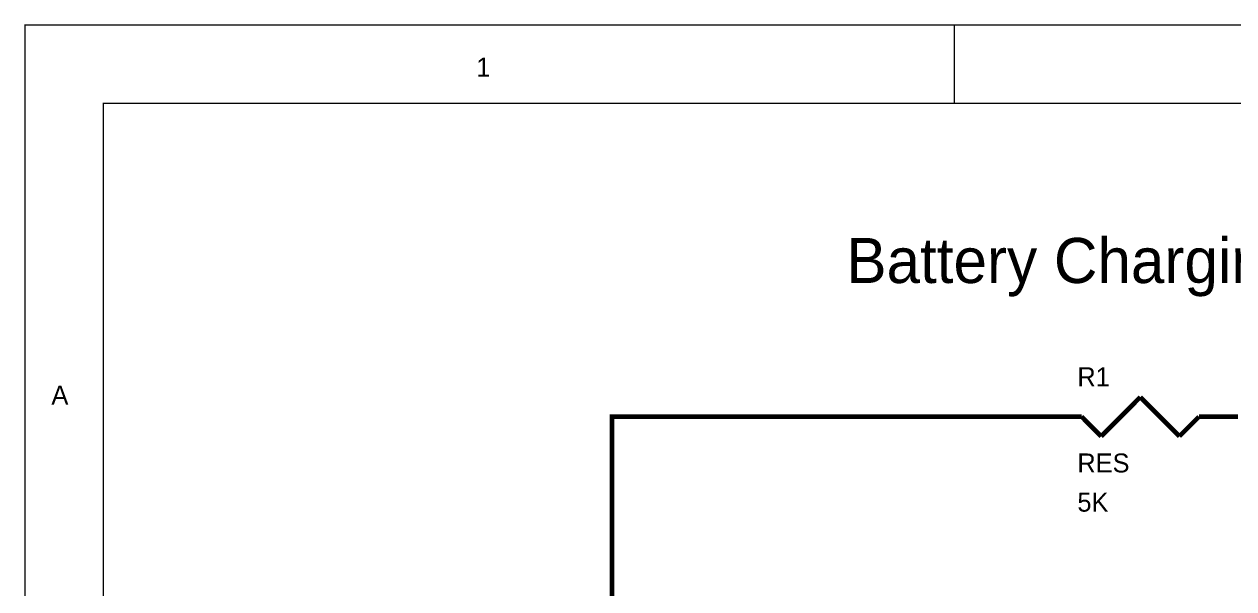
# Model space of a CAD drawing. Header units: millimetres. Extents: x 0 to 9.5, y 0 to 7.5.
# Drawn here: x -0.001 to 3.089, y 6.061 to 7.502 of the extents above; entities that cross this region are included whole.
import ezdxf

# ---------------------------------------------------------------- set-up
doc = ezdxf.new("R2010")
doc.units = ezdxf.units.MM
doc.header["$MEASUREMENT"] = 0
doc.layers.add('Sheet', color=255, linetype='Continuous')

msp = doc.modelspace()

# ---------------------------------------------------------------- linework, layer by layer
at = {"layer": 'Sheet'}
for points, const_width in [([(0.0007, 7.5), (0.2007, 7.5)], 0.0039), ([(2.3754, 7.5), (2.3754, 7.3)], 0.0039), ([(2.7503, 6.4499), (2.8504, 6.55)], 0.0118), ([(2.8504, 6.55), (2.9503, 6.4499)], 0.0118), ([(2.6003, 6.5), (1.5005, 6.5), (1.5005, 5.9999), (1.5005, 5.6), (2.5004, 5.6)], 0.0118), ([(2.7004, 6.5), (2.6003, 6.5)], 0.0118), ([(2.7004, 6.5), (2.7503, 6.4499)], 0.0118), ([(2.9503, 6.4499), (3.0003, 6.5)], 0.0118), ([(3.0003, 6.5), (3.1003, 6.5)], 0.0118)]:
    msp.add_lwpolyline(points, dxfattribs=dict(at, const_width=const_width))
at = {"layer": 'Sheet', "const_width": 0.0039}
for points in [[(0.0008, 7.5), (0.0008, 0), (9.4996, 0), (9.4996, 7.5), (0.0008, 7.5), (0.0008, 7.5)], [(0.0008, 7.5), (9.4996, 7.5), (9.4996, 0), (0.0008, 0), (0.0008, 7.5)], [(0.2009, 7.2999), (0.2009, 0.1997), (9.2995, 0.1997), (9.2995, 7.2999), (0.2009, 7.2999), (0.2009, 7.2999)], [(0.2009, 7.2999), (9.2995, 7.2999), (9.2995, 0.1997), (0.2009, 0.1997), (0.2009, 7.2999)]]:
    msp.add_lwpolyline(points, close=True, dxfattribs=at)

# ---------------------------------------------------------------- texts
at = {"layer": 'Sheet'}
for s, height, p in [('1', 0.0484, (1.1539, 7.3682)), ('Battery Charging', 0.115077, (2.0994, 6.8412)), ('R1', 0.04837, (2.6897, 6.5777)), ('A', 0.0484, (0.0684, 6.531)), ('RES', 0.04837, (2.6897, 6.3576)), ('5K', 0.04837, (2.6897, 6.2575))]:
    msp.add_text(s, height=height, dxfattribs=at).set_placement(p)

doc.saveas('drawing.dxf')
